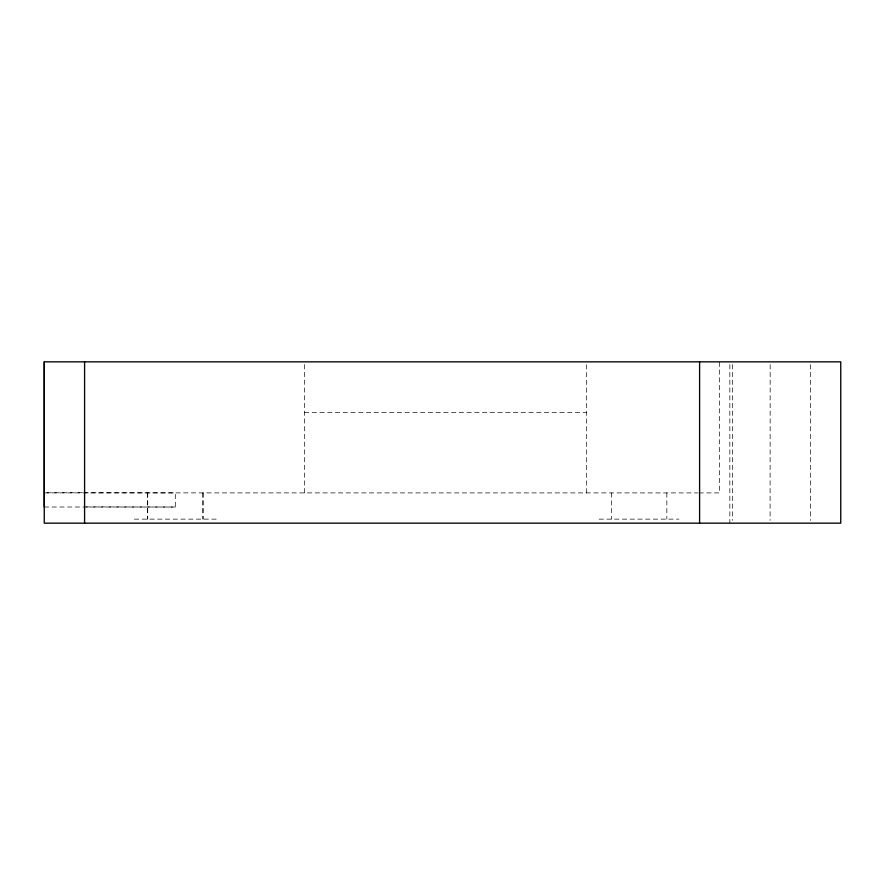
<?xml version="1.0" encoding="UTF-8"?>
<svg xmlns="http://www.w3.org/2000/svg" width="885" height="885" viewBox="0 0 885 885"><rect width="100%" height="100%" fill="white"/><g stroke="black" fill="none" stroke-linecap="round" stroke-linejoin="round"><path stroke-width="0.66" stroke-dasharray="4.42 3.32" d="M44.272 507.005L175.307 507.028L175.318 492.912L84.584 492.801M304.374 364.576L304.374 492.934M586.678 492.934L586.678 364.576M304.374 412.421L586.678 412.443M46.96 492.801L83.234 492.735M44.272 492.89L697.734 492.923M698.951 492.912L719.66 492.912L719.66 361.843M134.387 519.13L216.25 519.13M599.101 519.13L678.928 519.13M85.945 506.917L175.307 507.028M810.505 364.598L810.505 520.402M770.171 364.598L770.083 520.402M732.658 364.598L732.658 520.402M729.848 364.598L729.848 523.168M666.836 492.912L666.836 519.13M611.38 492.912L611.38 519.13M203.052 492.912L203.052 519.13M202.919 492.912L202.919 519.13M147.729 492.912L147.729 519.13M147.596 492.912L147.596 519.13"/><path stroke-width="1.33" d="M44.272 507.005L44.272 361.843L840.75 361.843L840.75 523.168L44.25 523.168L44.272 361.843M699.592 361.843L699.592 523.168M84.584 361.843L84.584 523.168"/></g></svg>
